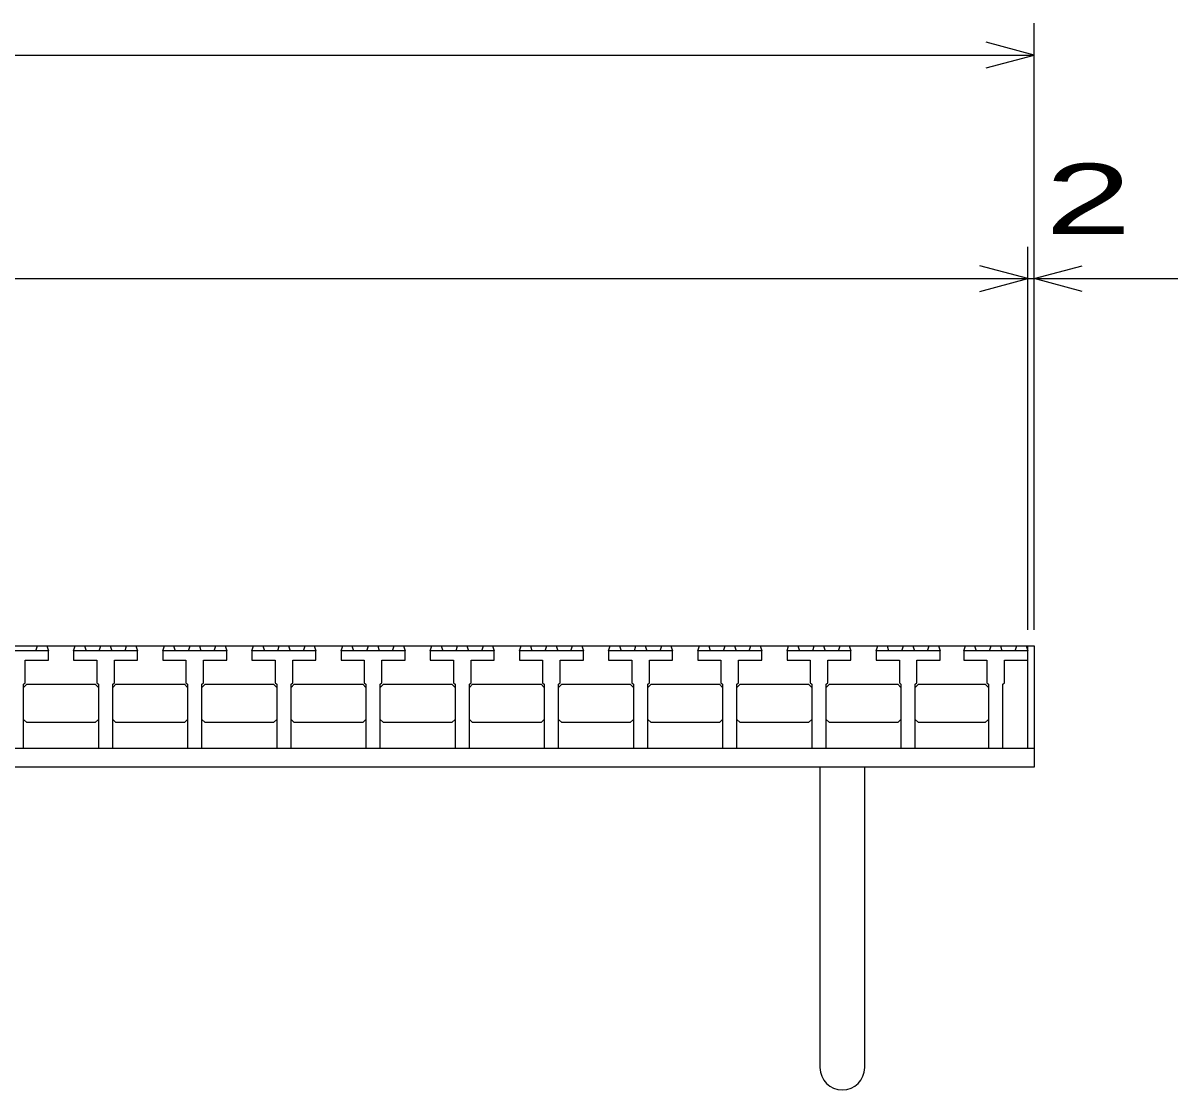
# Model space of a CAD drawing. Units: millimetres, scale not verified. Extents: x -1820 to 1731, y -1282 to 1054.
# Drawn here: x -737.3 to -376, y -576 to -242 of the extents above; entities that cross this region are included whole.
import ezdxf
from ezdxf.enums import TextEntityAlignment as Align

# ---------------------------------------------------------------- set-up
doc = ezdxf.new("R2010")
doc.units = ezdxf.units.MM
doc.header["$LTSCALE"] = 10
for name, color, linetype, lineweight in [('16', 3, 'Continuous', 25), ('19', 6, 'Continuous', 25), ('22', 2, 'Continuous', 25)]:
    doc.layers.add(name, color=color, linetype=linetype, lineweight=lineweight)
doc.styles.add('ベクトル', font='')
doc.styles.get('ベクトル').set_extended_font_data('ベクトル')

msp = doc.modelspace()

# ---------------------------------------------------------------- linework, layer by layer
at = {"layer": '16'}
for p, q in [((-1419, -437), (-423, -437)), ((-733.3, -438.5), (-732.8, -437)), ((-732.8, -437), (-729.9, -437)), ((-729.9, -437), (-729.4, -438.5)), ((-721.5, -438.5), (-721, -437)), ((-721, -437), (-718.1, -437)), ((-718.1, -437), (-717.6, -438.5)), ((-713.45, -438.5), (-712.95, -437)), ((-712.95, -437), (-710.05, -437)), ((-710.05, -437), (-709.55, -438.5)), ((-705.4, -438.5), (-704.9, -437)), ((-704.9, -437), (-702, -437)), ((-702, -437), (-701.5, -438.5)), ((-693.6, -438.5), (-693.1, -437)), ((-693.1, -437), (-690.2, -437)), ((-690.2, -437), (-689.7, -438.5)), ((-685.55, -438.5), (-685.05, -437)), ((-685.05, -437), (-682.15, -437)), ((-682.15, -437), (-681.65, -438.5)), ((-677.5, -438.5), (-677, -437)), ((-677, -437), (-674.1, -437)), ((-674.1, -437), (-673.6, -438.5)), ((-665.7, -438.5), (-665.2, -437)), ((-665.2, -437), (-662.3, -437)), ((-662.3, -437), (-661.8, -438.5)), ((-657.65, -438.5), (-657.15, -437)), ((-657.15, -437), (-654.25, -437)), ((-654.25, -437), (-653.75, -438.5)), ((-649.6, -438.5), (-649.1, -437)), ((-649.1, -437), (-646.2, -437)), ((-646.2, -437), (-645.7, -438.5)), ((-637.8, -438.5), (-637.3, -437)), ((-637.3, -437), (-634.4, -437)), ((-634.4, -437), (-633.9, -438.5)), ((-629.75, -438.5), (-629.25, -437)), ((-629.25, -437), (-626.35, -437)), ((-626.35, -437), (-625.85, -438.5)), ((-621.7, -438.5), (-621.2, -437)), ((-621.2, -437), (-618.3, -437)), ((-618.3, -437), (-617.8, -438.5)), ((-609.9, -438.5), (-609.4, -437)), ((-609.4, -437), (-606.5, -437)), ((-606.5, -437), (-606, -438.5)), ((-601.85, -438.5), (-601.35, -437)), ((-601.35, -437), (-598.45, -437)), ((-598.45, -437), (-597.95, -438.5)), ((-593.8, -438.5), (-593.3, -437)), ((-593.3, -437), (-590.4, -437)), ((-590.4, -437), (-589.9, -438.5)), ((-582, -438.5), (-581.5, -437)), ((-581.5, -437), (-578.6, -437)), ((-578.6, -437), (-578.1, -438.5)), ((-573.95, -438.5), (-573.45, -437)), ((-573.45, -437), (-570.55, -437)), ((-570.55, -437), (-570.05, -438.5)), ((-565.9, -438.5), (-565.4, -437)), ((-565.4, -437), (-562.5, -437)), ((-562.5, -437), (-562, -438.5)), ((-554.1, -438.5), (-553.6, -437)), ((-553.6, -437), (-550.7, -437)), ((-550.7, -437), (-550.2, -438.5)), ((-546.05, -438.5), (-545.55, -437)), ((-545.55, -437), (-542.65, -437)), ((-542.65, -437), (-542.15, -438.5)), ((-538, -438.5), (-537.5, -437)), ((-537.5, -437), (-534.6, -437)), ((-534.6, -437), (-534.1, -438.5)), ((-526.2, -438.5), (-525.7, -437)), ((-525.7, -437), (-522.8, -437)), ((-522.8, -437), (-522.3, -438.5)), ((-518.15, -438.5), (-517.65, -437)), ((-517.65, -437), (-514.75, -437)), ((-514.75, -437), (-514.25, -438.5)), ((-510.1, -438.5), (-509.6, -437)), ((-509.6, -437), (-506.7, -437)), ((-506.7, -437), (-506.2, -438.5)), ((-498.3, -438.5), (-497.8, -437)), ((-497.8, -437), (-494.9, -437)), ((-494.9, -437), (-494.4, -438.5)), ((-490.25, -438.5), (-489.75, -437)), ((-489.75, -437), (-486.85, -437)), ((-486.85, -437), (-486.35, -438.5)), ((-482.2, -438.5), (-481.7, -437)), ((-481.7, -437), (-478.8, -437)), ((-478.8, -437), (-478.3, -438.5)), ((-470.4, -438.5), (-469.9, -437)), ((-469.9, -437), (-467, -437)), ((-467, -437), (-466.5, -438.5)), ((-462.35, -438.5), (-461.85, -437)), ((-461.85, -437), (-458.95, -437)), ((-458.95, -437), (-458.45, -438.5)), ((-454.3, -438.5), (-453.8, -437)), ((-453.8, -437), (-450.9, -437)), ((-450.9, -437), (-450.4, -438.5)), ((-443, -438.5), (-442.5, -437)), ((-442.5, -437), (-439.6, -437)), ((-439.6, -437), (-439.1, -438.5)), ((-434.95, -438.5), (-434.45, -437)), ((-434.45, -437), (-431.55, -437)), ((-431.55, -437), (-431.05, -438.5)), ((-426.9, -438.5), (-426.4, -437)), ((-426.4, -437), (-423.5, -437)), ((-423.5, -437), (-423, -438.5)), ((-423, -469), (-423, -437)), ((-729.4, -438.5), (-749.4, -438.5)), ((-729.4, -441.5), (-729.4, -438.5)), ((-721.5, -438.5), (-721.5, -441.5)), ((-701.5, -438.5), (-721.5, -438.5)), ((-701.5, -441.5), (-701.5, -438.5)), ((-693.6, -438.5), (-693.6, -441.5)), ((-673.6, -438.5), (-693.6, -438.5)), ((-673.6, -441.5), (-673.6, -438.5)), ((-665.7, -438.5), (-665.7, -441.5)), ((-645.7, -438.5), (-665.7, -438.5)), ((-645.7, -441.5), (-645.7, -438.5)), ((-637.8, -438.5), (-637.8, -441.5)), ((-617.8, -438.5), (-637.8, -438.5)), ((-617.8, -441.5), (-617.8, -438.5)), ((-609.9, -438.5), (-609.9, -441.5)), ((-589.9, -438.5), (-609.9, -438.5)), ((-589.9, -441.5), (-589.9, -438.5)), ((-582, -438.5), (-582, -441.5)), ((-562, -438.5), (-582, -438.5)), ((-562, -441.5), (-562, -438.5)), ((-554.1, -438.5), (-554.1, -441.5)), ((-534.1, -438.5), (-554.1, -438.5)), ((-534.1, -441.5), (-534.1, -438.5)), ((-526.2, -438.5), (-526.2, -441.5)), ((-506.2, -438.5), (-526.2, -438.5)), ((-506.2, -441.5), (-506.2, -438.5)), ((-498.3, -438.5), (-498.3, -441.5)), ((-478.3, -438.5), (-498.3, -438.5)), ((-478.3, -441.5), (-478.3, -438.5)), ((-470.4, -438.5), (-470.4, -441.5)), ((-450.4, -438.5), (-470.4, -438.5)), ((-450.4, -441.5), (-450.4, -438.5)), ((-443, -438.5), (-443, -441.5)), ((-423, -438.5), (-443, -438.5)), ((-423, -441.5), (-423, -438.5)), ((-736.65, -448.5), (-736.65, -441.5)), ((-736.65, -441.5), (-729.4, -441.5)), ((-721.5, -441.5), (-714.25, -441.5)), ((-714.25, -441.5), (-714.25, -448.5)), ((-708.75, -448.5), (-708.75, -441.5)), ((-708.75, -441.5), (-701.5, -441.5)), ((-693.6, -441.5), (-686.35, -441.5)), ((-686.35, -441.5), (-686.35, -448.5)), ((-680.85, -448.5), (-680.85, -441.5)), ((-680.85, -441.5), (-673.6, -441.5)), ((-665.7, -441.5), (-658.45, -441.5)), ((-658.45, -441.5), (-658.45, -448.5)), ((-652.95, -448.5), (-652.95, -441.5)), ((-652.95, -441.5), (-645.7, -441.5)), ((-637.8, -441.5), (-630.55, -441.5)), ((-630.55, -441.5), (-630.55, -448.5)), ((-625.05, -448.5), (-625.05, -441.5)), ((-625.05, -441.5), (-617.8, -441.5)), ((-609.9, -441.5), (-602.65, -441.5)), ((-602.65, -441.5), (-602.65, -448.5)), ((-597.15, -448.5), (-597.15, -441.5)), ((-597.15, -441.5), (-589.9, -441.5)), ((-582, -441.5), (-574.75, -441.5)), ((-574.75, -441.5), (-574.75, -448.5)), ((-569.25, -448.5), (-569.25, -441.5)), ((-569.25, -441.5), (-562, -441.5)), ((-554.1, -441.5), (-546.85, -441.5)), ((-546.85, -441.5), (-546.85, -448.5)), ((-541.35, -448.5), (-541.35, -441.5)), ((-541.35, -441.5), (-534.1, -441.5)), ((-526.2, -441.5), (-518.95, -441.5)), ((-518.95, -441.5), (-518.95, -448.5)), ((-513.45, -448.5), (-513.45, -441.5)), ((-513.45, -441.5), (-506.2, -441.5)), ((-498.3, -441.5), (-491.05, -441.5)), ((-491.05, -441.5), (-491.05, -448.5)), ((-485.55, -448.5), (-485.55, -441.5)), ((-485.55, -441.5), (-478.3, -441.5)), ((-470.4, -441.5), (-463.15, -441.5)), ((-463.15, -441.5), (-463.15, -448.5)), ((-457.65, -448.5), (-457.65, -441.5)), ((-457.65, -441.5), (-450.4, -441.5)), ((-443, -441.5), (-435.75, -441.5)), ((-435.75, -441.5), (-435.75, -448.5)), ((-430.25, -448.5), (-430.25, -441.5)), ((-430.25, -441.5), (-423, -441.5)), ((-737.15, -449), (-736.65, -448.5)), ((-737.15, -469), (-737.15, -449)), ((-737.15, -450), (-736.15, -449)), ((-736.15, -449), (-714.75, -449)), ((-714.75, -449), (-713.75, -450)), ((-714.25, -448.5), (-713.75, -449)), ((-713.75, -449), (-713.75, -469)), ((-709.25, -449), (-708.75, -448.5)), ((-709.25, -469), (-709.25, -449)), ((-709.25, -450), (-708.25, -449)), ((-708.25, -449), (-686.85, -449)), ((-686.85, -449), (-685.85, -450)), ((-686.35, -448.5), (-685.85, -449)), ((-685.85, -449), (-685.85, -469)), ((-681.35, -449), (-680.85, -448.5)), ((-681.35, -469), (-681.35, -449)), ((-681.35, -450), (-680.35, -449)), ((-680.35, -449), (-658.95, -449)), ((-658.95, -449), (-657.95, -450)), ((-658.45, -448.5), (-657.95, -449)), ((-657.95, -449), (-657.95, -469)), ((-653.45, -449), (-652.95, -448.5)), ((-653.45, -469), (-653.45, -449)), ((-653.45, -450), (-652.45, -449)), ((-652.45, -449), (-631.05, -449)), ((-631.05, -449), (-630.05, -450)), ((-630.55, -448.5), (-630.05, -449)), ((-630.05, -449), (-630.05, -469)), ((-625.55, -449), (-625.05, -448.5)), ((-625.55, -469), (-625.55, -449)), ((-625.55, -450), (-624.55, -449)), ((-624.55, -449), (-603.15, -449)), ((-603.15, -449), (-602.15, -450)), ((-602.65, -448.5), (-602.15, -449)), ((-602.15, -449), (-602.15, -469)), ((-597.65, -449), (-597.15, -448.5)), ((-597.65, -469), (-597.65, -449)), ((-597.65, -450), (-596.65, -449)), ((-596.65, -449), (-575.25, -449)), ((-575.25, -449), (-574.25, -450)), ((-574.75, -448.5), (-574.25, -449)), ((-574.25, -449), (-574.25, -469)), ((-569.75, -449), (-569.25, -448.5)), ((-569.75, -469), (-569.75, -449)), ((-569.75, -450), (-568.75, -449)), ((-568.75, -449), (-547.35, -449)), ((-547.35, -449), (-546.35, -450)), ((-546.85, -448.5), (-546.35, -449)), ((-546.35, -449), (-546.35, -469)), ((-541.85, -449), (-541.35, -448.5)), ((-541.85, -469), (-541.85, -449)), ((-541.85, -450), (-540.85, -449)), ((-540.85, -449), (-519.45, -449)), ((-519.45, -449), (-518.45, -450)), ((-518.95, -448.5), (-518.45, -449)), ((-518.45, -449), (-518.45, -469)), ((-513.95, -449), (-513.45, -448.5)), ((-513.95, -469), (-513.95, -449)), ((-513.95, -450), (-512.95, -449)), ((-512.95, -449), (-491.55, -449)), ((-491.55, -449), (-490.55, -450)), ((-491.05, -448.5), (-490.55, -449)), ((-490.55, -449), (-490.55, -469)), ((-486.05, -449), (-485.55, -448.5)), ((-486.05, -469), (-486.05, -449)), ((-486.05, -450), (-485.05, -449)), ((-485.05, -449), (-463.65, -449)), ((-463.65, -449), (-462.65, -450)), ((-463.15, -448.5), (-462.65, -449)), ((-462.65, -449), (-462.65, -469)), ((-458.15, -449), (-457.65, -448.5)), ((-458.15, -469), (-458.15, -449)), ((-458.15, -450), (-457.15, -449)), ((-457.15, -449), (-436.25, -449)), ((-436.25, -449), (-435.25, -450)), ((-435.75, -448.5), (-435.25, -449)), ((-435.25, -449), (-435.25, -469)), ((-430.75, -449), (-430.25, -448.5)), ((-430.75, -469), (-430.75, -449)), ((-736.15, -461), (-737.15, -460)), ((-714.75, -461), (-736.15, -461)), ((-713.75, -460), (-714.75, -461)), ((-708.25, -461), (-709.25, -460)), ((-686.85, -461), (-708.25, -461)), ((-685.85, -460), (-686.85, -461)), ((-680.35, -461), (-681.35, -460)), ((-658.95, -461), (-680.35, -461)), ((-657.95, -460), (-658.95, -461)), ((-652.45, -461), (-653.45, -460)), ((-631.05, -461), (-652.45, -461)), ((-630.05, -460), (-631.05, -461)), ((-624.55, -461), (-625.55, -460)), ((-603.15, -461), (-624.55, -461)), ((-602.15, -460), (-603.15, -461)), ((-596.65, -461), (-597.65, -460)), ((-575.25, -461), (-596.65, -461)), ((-574.25, -460), (-575.25, -461)), ((-568.75, -461), (-569.75, -460)), ((-547.35, -461), (-568.75, -461)), ((-546.35, -460), (-547.35, -461)), ((-540.85, -461), (-541.85, -460)), ((-519.45, -461), (-540.85, -461)), ((-518.45, -460), (-519.45, -461)), ((-512.95, -461), (-513.95, -460)), ((-491.55, -461), (-512.95, -461)), ((-490.55, -460), (-491.55, -461)), ((-485.05, -461), (-486.05, -460)), ((-463.65, -461), (-485.05, -461)), ((-462.65, -460), (-463.65, -461)), ((-457.15, -461), (-458.15, -460)), ((-436.25, -461), (-457.15, -461)), ((-435.25, -460), (-436.25, -461)), ((-1419, -469), (-423, -469)), ((-741.65, -469), (-737.15, -469)), ((-713.75, -469), (-709.25, -469)), ((-685.85, -469), (-681.35, -469)), ((-657.95, -469), (-653.45, -469)), ((-630.05, -469), (-625.55, -469)), ((-602.15, -469), (-597.65, -469)), ((-574.25, -469), (-569.75, -469)), ((-546.35, -469), (-541.85, -469)), ((-518.45, -469), (-513.95, -469)), ((-490.55, -469), (-486.05, -469)), ((-462.65, -469), (-458.15, -469)), ((-435.25, -469), (-430.75, -469))]:
    msp.add_line(p, q, dxfattribs=at)
at = {"layer": '19'}
for p, q in [((-423, -437), (-421, -437)), ((-421, -437), (-421, -469)), ((-1421, -469), (-421, -469)), ((-421, -469), (-421, -475)), ((-421, -475), (-1421, -475)), ((-488, -475), (-488, -569)), ((-474, -569), (-474, -475))]:
    msp.add_line(p, q, dxfattribs=at)
msp.add_arc((-481, -569), 7, 180, 0, dxfattribs=at)
at = {"layer": '22', "color": 4}
for p, q in [((-421, -432), (-421, -242)), ((-421, -252), (-436, -248)), ((-1421, -252), (-421, -252)), ((-436, -256), (-421, -252)), ((-423, -432), (-423, -312)), ((-421, -432), (-421, -312)), ((-423, -322), (-438, -318)), ((-421, -322), (-406, -318)), ((-1419, -322), (-423, -322)), ((-438, -326), (-423, -322)), ((-423, -322), (-421, -322)), ((-406, -326), (-421, -322)), ((-421, -322), (-376, -322))]:
    msp.add_line(p, q, dxfattribs=at)

# ---------------------------------------------------------------- texts
at = {"layer": '22', "style": 'ベクトル', "width": 1.65}
msp.add_text(' 2 ', height=21.99, dxfattribs=at).set_placement((-431, -297), align=Align.MIDDLE_LEFT)

doc.saveas('drawing.dxf')
